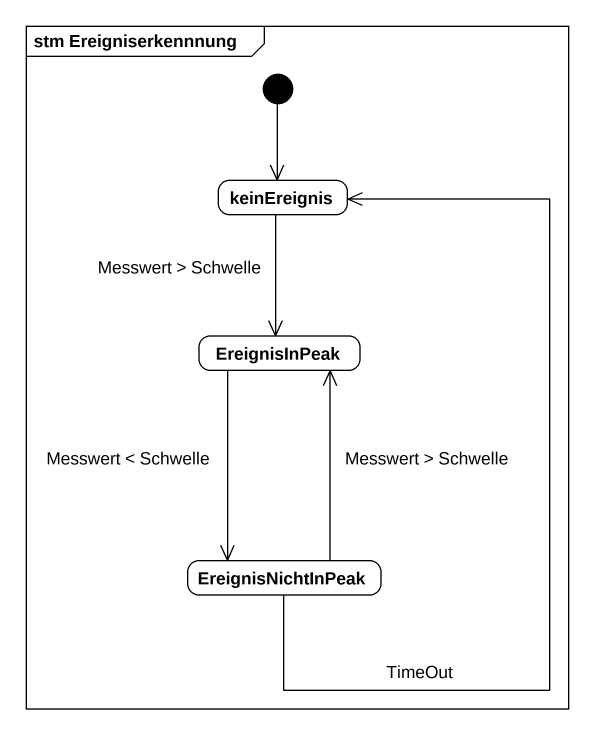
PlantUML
@startuml
mainframe stm Ereigniserkennnung
hide empty description
state keinEreignis
state EreignisInPeak
state EreignisNichtInPeak
[*] --> keinEreignis
keinEreignis --> EreignisInPeak : Messwert > Schwelle
EreignisInPeak --> EreignisNichtInPeak : Messwert < Schwelle
EreignisNichtInPeak -up-> keinEreignis : TimeOut
EreignisNichtInPeak -up-> EreignisInPeak : Messwert > Schwelle
@enduml
